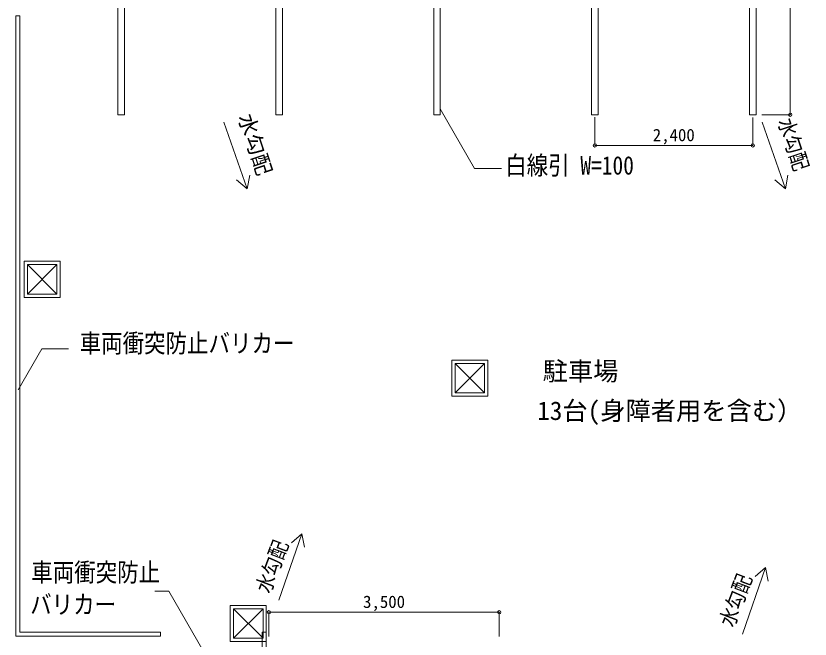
# Model space of a CAD drawing. Units: millimetres, scale not verified. Extents: x -42050 to 42050, y -29700 to 29700.
# Drawn here: x -1887 to 10185, y 5096 to 14559 of the extents above; entities that cross this region are included whole.
import ezdxf
from ezdxf.enums import TextEntityAlignment as Align

# ---------------------------------------------------------------- set-up
doc = ezdxf.new("R2010")
doc.units = ezdxf.units.MM
doc.header["$LTSCALE"] = 100
doc.header["$PDMODE"] = 32
doc.header["$PDSIZE"] = 50
for name, color, linetype, lineweight in [('0-1_1-A_HATTI', 6, 'Continuous', 18), ('0-5_1-F_MOJI', 4, 'Continuous', 18), ('0-8_1-I_SUNPO', 6, 'Continuous', 18)]:
    doc.layers.add(name, color=color, linetype=linetype, lineweight=lineweight)
doc.styles.add('ＭＳ ゴシック', font='')
doc.styles.get('ＭＳ ゴシック').set_extended_font_data('MS Gothic')

msp = doc.modelspace()

# ---------------------------------------------------------------- linework, layer by layer
at = {"layer": '0-1_1-A_HATTI'}
for p, q in [((-337, 13058.9), (-337, 18209)), ((-237, 13058.9), (-237, 18058.9)), ((2063.1, 13058.9), (2063.1, 18058.9)), ((2163.1, 13058.9), (2163.1, 18058.9)), ((4463.1, 13058.9), (4463.1, 18058.9)), ((4563, 13058.9), (4563, 18058.9)), ((6863, 13058.9), (6863, 18058.9)), ((6963, 13058.9), (6963, 18058.9)), ((9263.1, 13058.9), (9263.1, 18058.9)), ((9363.1, 13058.9), (9363.1, 18058.9)), ((-1887, 14558.9), (-1827, 14558.9)), ((-1887, 5141), (-1887, 14558.9)), ((-1827, 5201), (-1827, 14558.9)), ((-237, 13058.9), (-337, 13058.9)), ((2163.1, 13058.9), (2063.1, 13058.9)), ((4563, 13058.9), (4463.1, 13058.9)), ((6963, 13058.9), (6863, 13058.9)), ((9363.1, 13058.9), (9263.1, 13058.9)), ((-1712.6, 10782.7), (-1262.6, 10334.4)), ((-1262.6, 10782.7), (-1712.6, 10334.4)), ((4787.4, 9282.9), (5237.4, 8834.6)), ((5237.4, 9282.9), (4787.4, 8834.6)), ((1419, 5557), (1869, 5108.7)), ((1869, 5557), (1419, 5108.7)), ((-1827, 5201), (313, 5201)), ((1858, 59), (1858, 5201)), ((1858, 5201), (1918, 5201)), ((1918, 59), (1918, 5201))]:
    msp.add_line(p, q, dxfattribs=at)
for points in [[(-1212.6, 10284.4), (-1762.6, 10284.4), (-1762.6, 10832.7), (-1212.6, 10832.7)], [(-1262.6, 10334.4), (-1712.6, 10334.4), (-1712.6, 10782.7), (-1262.6, 10782.7)], [(5287.4, 8784.6), (4737.4, 8784.6), (4737.4, 9332.9), (5287.4, 9332.9)], [(5237.4, 8834.6), (4787.4, 8834.6), (4787.4, 9282.9), (5237.4, 9282.9)], [(1919, 5058.7), (1369, 5058.7), (1369, 5607), (1919, 5607)], [(1869, 5108.7), (1419, 5108.7), (1419, 5557), (1869, 5557)]]:
    msp.add_lwpolyline(points, close=True, dxfattribs=at)
msp.add_lwpolyline([(-1887, 5141), (313, 5141), (313, 5201)], dxfattribs=at)
at = {"layer": '0-5_1-F_MOJI'}
for p, q in [((1627.3, 11934.8), (1468.6, 12072)), ((9808.8, 11934.8), (9650.1, 12072)), ((2461.7, 6696.7), (2303, 6559.5)), ((9508.8, 6183), (9350.1, 6045.9))]:
    msp.add_line(p, q, dxfattribs=at)
for points in [[(4563, 13147.2), (5085, 12243.1), (5492.4, 12243.1)], [(1275.8, 12946.2), (1627.3, 11934.8), (1666.8, 12140.9)], [(9457.3, 12946.2), (9808.8, 11934.8), (9848.3, 12140.9)], [(-1852.9, 8880.9), (-1492.3, 9505.5), (-1084.8, 9505.5)], [(2110.2, 5685.3), (2461.7, 6696.7), (2501.2, 6490.7)], [(9157.3, 5171.7), (9508.8, 6183), (9548.2, 5977)], [(1858, 3362), (435.7, 5825.5), (224.3, 5825.5)]]:
    msp.add_lwpolyline(points, dxfattribs=at)
at = {"layer": '0-8_1-I_SUNPO', "color": 1}
for p, q in [((9882.8, 18058.9), (9882.8, 13058.9)), ((9882.8, 13128.9), (9882.8, 17989)), ((9453.3, 13058.9), (9882.8, 13058.9)), ((6913, 13019.2), (6913, 12591.2)), ((9313.1, 13016.9), (9313.1, 12591.2)), ((9313.1, 12591.2), (6913, 12591.2)), ((6983.1, 12591.2), (9243.1, 12591.2)), ((1959.5, 5138), (1959.5, 5503.9)), ((1959.5, 5503.9), (5459.4, 5503.9)), ((5389.5, 5503.9), (2029.5, 5503.9)), ((5459.4, 5138), (5459.4, 5503.9))]:
    msp.add_line(p, q, dxfattribs=at)
for p in [(9882.8, 13058.9), (6913, 12591.2), (9313.1, 12591.2), (1959.5, 5503.9), (5459.4, 5503.9)]:
    msp.add_point(p, dxfattribs=at)

# ---------------------------------------------------------------- texts
at = {"layer": '0-5_1-F_MOJI', "style": 'ＭＳ ゴシック'}
msp.add_text('水勾配', height=234.6, rotation=288.312, dxfattribs=at).set_placement((1422.3, 13005.5), align=Align.BOTTOM_LEFT)
at = {"layer": '0-5_1-F_MOJI', "style": 'ＭＳ ゴシック', "width": 0.85}
for rotation, p in [(288.312, (9625.9, 12938.8)), (69.16, (2035, 5751.3)), (69.16, (9082.1, 5237.6))]:
    msp.add_text('水勾配', height=234.6, rotation=rotation, dxfattribs=at).set_placement(p, align=Align.BOTTOM_LEFT)
for s, p in [('白線引 W=100', (5550.7, 12064.5)), ('車両衝突防止バリカー', (-916.8, 9363.5)), ('車両衝突防止', (-1652.8, 5885.7)), ('バリカー', (-1669.7, 5397.3))]:
    msp.add_text(s, height=281.5, dxfattribs=at).set_placement(p, align=Align.BOTTOM_LEFT)
at = {"layer": '0-5_1-F_MOJI', "style": 'ＭＳ ゴシック'}
for s, p in [('駐車場', (6119.6, 8939.6)), ('13台(身障者用を含む）', (6036.5, 8338.9))]:
    msp.add_text(s, height=281.5, dxfattribs=at).set_placement(p, align=Align.BOTTOM_LEFT)
at = {"layer": '0-8_1-I_SUNPO', "color": 4, "style": 'ＭＳ ゴシック'}
for s, p in [('2,400', (7793, 12600.3)), ('3,500', (3389.5, 5513))]:
    msp.add_text(s, height=187.7, dxfattribs=at).set_placement(p, align=Align.BOTTOM_LEFT)

doc.saveas('drawing.dxf')
